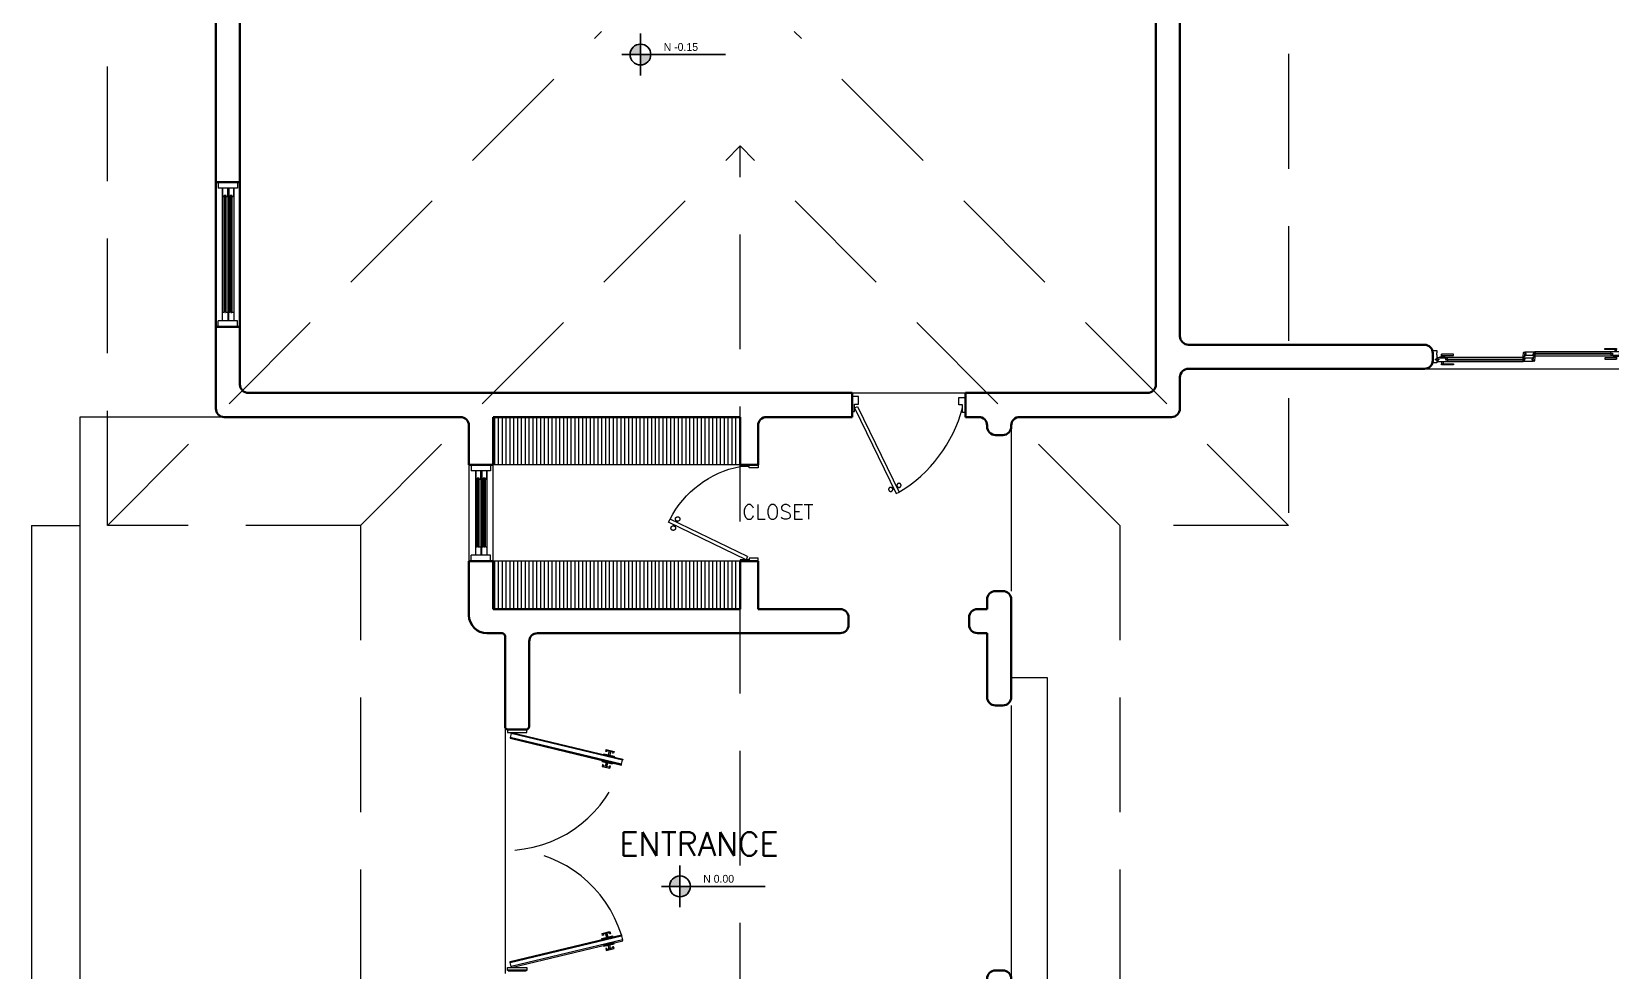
# Model space of a CAD drawing. Header units: metres. Extents: x -44 to 358, y -246 to 48.
# Drawn here: x 16.76 to 29.86, y -76.04 to -68.25 of the extents above; entities that cross this region are included whole.
import ezdxf

# ---------------------------------------------------------------- set-up
doc = ezdxf.new("R2010")
doc.units = ezdxf.units.M
doc.header["$LTSCALE"] = 0.3
doc.linetypes.add('HIDDEN2', pattern=[4.7625, 3.175, -1.5875])
for name, color, linetype, lineweight in [('A-DOOR', 7, 'Continuous', 5), ('A-WALL', 7, 'Continuous', 30), ('baños', 141, 'Continuous', 0), ('closets', 33, 'Continuous', 0), ('cristales', 131, 'Continuous', 0), ('piscina', 7, 'Continuous', 0), ('piso', 251, 'Continuous', 18), ('SE-2', 252, 'Continuous', 9)]:
    doc.layers.add(name, color=color, linetype=linetype, lineweight=lineweight)
doc.layers.add('pisos', color=253, linetype='Continuous', lineweight=0, transparency=0.1)
doc.layers.add('Techos 1', color=7, linetype='HIDDEN2', lineweight=9, true_color=0x42391a)
doc.layers.add('TEXTOS', color=4, linetype='Continuous')
doc.styles.add('ESC100-2mm', font='arial.ttf', dxfattribs={"height": 0.15})

# ---------------------------------------------------------------- blocks, each defined once
blk = doc.blocks.new('P90')
at = {"layer": 'A-DOOR'}
for p, q in [((-0.048, -0.858), (0.636, -0.526)), ((-0.037, -0.88), (0.647, -0.549)), ((0.584, -0.552), (0.58, -0.543)), ((0.599, -0.544), (0.595, -0.535)), ((0.595, -0.574), (0.6, -0.583)), ((0.61, -0.567), (0.614, -0.576)), ((0.647, -0.549), (0.636, -0.526)), ((-0.037, -0.88), (-0.048, -0.858))]:
    blk.add_line(p, q, dxfattribs=at)
for points in [[(-0.06, -0.02), (-0.06, -0.05), (-0.12, -0.05), (-0.12, 0), (0, 0), (0, -0.02)], [(-0.067, -0.88), (-0.067, -0.85), (-0.127, -0.85), (-0.127, -0.9), (-0.007, -0.9), (-0.007, -0.88)]]:
    blk.add_lwpolyline(points, close=True, dxfattribs=at)
blk.add_arc((-0.326, -1.105), 1.123, 31.0139, 75.0797, dxfattribs=at)
for points in [[(0.581, -0.51), (0.586, -0.51), (0.593, -0.514), (0.598, -0.522), (0.598, -0.531), (0.593, -0.538), (0.586, -0.543), (0.577, -0.543), (0.569, -0.538), (0.565, -0.531), (0.565, -0.522), (0.569, -0.514), (0.577, -0.51), (0.581, -0.51)], [(0.613, -0.576), (0.618, -0.576), (0.625, -0.58), (0.63, -0.588), (0.63, -0.597), (0.625, -0.604), (0.618, -0.609), (0.609, -0.609), (0.601, -0.604), (0.597, -0.597), (0.597, -0.588), (0.601, -0.58), (0.609, -0.576), (0.613, -0.576)]]:
    blk.add_open_spline(points, degree=2, dxfattribs=at)
blk = doc.blocks.new('A$C95be60c7')
at = {"layer": 'A-DOOR'}
for p, q in [((0.475, 0.743), (0.45, 0.73)), ((0.762, 0.088), (0.45, 0.73)), ((0.47, 0.688), (0.46, 0.683)), ((0.479, 0.671), (0.468, 0.666)), ((0.788, 0.1), (0.475, 0.743)), ((0.496, 0.7), (0.506, 0.705)), ((0.504, 0.683), (0.514, 0.688)), ((0.762, 0.088), (0.788, 0.1))]:
    blk.add_line(p, q, dxfattribs=at)
for points in [[(0, 0), (0.025, 0), (0.025, 0.075), (0.013, 0.075), (0.013, 0.15), (0, 0.15), (0, 0)], [(0.8, 0), (0.775, 0), (0.775, 0.075), (0.788, 0.075), (0.788, 0.15), (0.8, 0.15), (0.8, 0)]]:
    blk.add_lwpolyline(points, dxfattribs=at)
blk.add_arc((0.831, -0.012), 0.834, 117.1874, 168.8099, dxfattribs=at)
for points in [[(0.431, 0.667), (0.431, 0.672), (0.436, 0.681), (0.444, 0.686), (0.455, 0.686), (0.463, 0.681), (0.468, 0.672), (0.468, 0.662), (0.463, 0.654), (0.455, 0.649), (0.444, 0.649), (0.436, 0.654), (0.431, 0.662), (0.431, 0.667)], [(0.506, 0.704), (0.506, 0.709), (0.511, 0.718), (0.52, 0.723), (0.53, 0.723), (0.539, 0.718), (0.544, 0.709), (0.544, 0.699), (0.539, 0.69), (0.53, 0.685), (0.52, 0.685), (0.511, 0.69), (0.506, 0.699), (0.506, 0.704)]]:
    blk.add_open_spline(points, degree=2, dxfattribs=at)
blk = doc.blocks.new('Fenton Bead')
at = {"color": 7}
blk.add_lwpolyline([(2, 12, -0.341999), (0, 11), (0, 11), (0, 1), (1, 0), (18, 0), (18, 0), (15, 13, 0.339454), (13, 14), (4, 14, 0.341999)], format="xyb", close=True, dxfattribs=at)
blk = doc.blocks.new('A$Cc8a12148')
at = {"layer": 'SE-2', "lineweight": 0}
for p, q in [((0.005, 0.078), (0.005, 0.097)), ((0.005, 0.097), (0.03, 0.097)), ((0.02, 0.082), (0.005, 0.082))]:
    blk.add_line(p, q, dxfattribs=at)
for points in [[(0, 0.115), (0, 0.065), (0.005, 0.065), (0.005, 0.115)], [(0.03, 0.097), (0.02, 0.097), (0.02, 0), (0.03, 0)]]:
    blk.add_lwpolyline(points, close=True, dxfattribs=at)
blk = doc.blocks.new('A$C0cd9ca8e')
at = {"layer": 'A-DOOR', "color": 7}
for p, q in [((0, 0.117), (0.002, 0.119)), ((0, 0.107), (0, 0.117)), ((0.004, 0.107), (0, 0.107)), ((0, 0.048), (0, 0.088)), ((0, 0.088), (0.004, 0.088)), ((0.01, 0.048), (0, 0.048)), ((0, 0.019), (0, 0.042)), ((0, 0.042), (0.01, 0.042)), ((0.033, 0.019), (0, 0.019)), ((0.002, 0.119), (0.033, 0.119)), ((0.004, 0.088), (0.004, 0.107)), ((0.01, 0.042), (0.01, 0.048)), ((0.034, 0.048), (0.024, 0.048)), ((0.024, 0.048), (0.024, 0.042)), ((0.024, 0.042), (0.034, 0.042)), ((0.034, 0.102), (0.03, 0.102)), ((0.03, 0.102), (0.03, 0.083)), ((0.03, 0.083), (0.034, 0.083)), ((0.033, 0.119), (0.034, 0.117)), ((0.034, 0.02), (0.033, 0.019)), ((0.034, 0.117), (0.034, 0.102)), ((0.034, 0.083), (0.034, 0.048)), ((0.034, 0.042), (0.034, 0.02)), ((0.042, 0.06), (0.04, 0.058)), ((0.04, 0.058), (0.04, 0.052)), ((0.04, 0.052), (0.046, 0.052)), ((0.046, 0.05), (0.04, 0.05)), ((0.04, 0.05), (0.04, 0.048)), ((0.04, 0.048), (0.05, 0.048)), ((0.05, 0.042), (0.04, 0.042)), ((0.04, 0.042), (0.04, 0.039)), ((0.04, 0.039), (0.046, 0.039)), ((0.046, 0.037), (0.04, 0.037)), ((0.04, 0.037), (0.04, 0.031)), ((0.04, 0.031), (0.042, 0.03)), ((0.107, 0.06), (0.042, 0.06)), ((0.042, 0.03), (0.122, 0.03)), ((0.046, 0.052), (0.046, 0.05)), ((0.046, 0.039), (0.046, 0.037)), ((0.05, 0.048), (0.05, 0.042)), ((0.108, 0.058), (0.107, 0.06)), ((0.108, 0.041), (0.108, 0.058)), ((0.108, 0.044), (0.113, 0.044)), ((0.108, 0.044), (0.113, 0.044)), ((0.126, 0.041), (0.108, 0.041)), ((0.113, 0.042), (0.119, 0.046)), ((0.113, 0.046), (0.119, 0.042)), ((0.752, 0.061), (0.121, 0.061)), ((0.122, 0.03), (0.124, 0.031)), ((0.122, 0.03), (0.751, 0.03)), ((0.124, 0.031), (0.126, 0.039)), ((0.126, 0.04), (0.126, 0.041)), ((0.126, 0.039), (0.126, 0.04)), ((0.747, 0.04), (0.748, 0.041)), ((0.747, 0.039), (0.747, 0.04)), ((0.749, 0.031), (0.747, 0.039)), ((0.748, 0.041), (0.765, 0.041)), ((0.751, 0.03), (0.749, 0.031)), ((0.75, 0.07), (0.754, 0.103)), ((0.765, 0.07), (0.75, 0.07)), ((0.832, 0.03), (0.751, 0.03)), ((0.76, 0.042), (0.754, 0.046)), ((0.76, 0.046), (0.754, 0.042)), ((0.757, 0.106), (0.765, 0.106)), ((0.765, 0.044), (0.76, 0.044)), ((0.765, 0.044), (0.76, 0.044)), ((0.765, 0.106), (0.767, 0.108)), ((0.765, 0.101), (0.765, 0.106)), ((0.771, 0.101), (0.765, 0.101)), ((0.765, 0.096), (0.765, 0.098)), ((0.765, 0.098), (0.771, 0.098)), ((0.775, 0.096), (0.765, 0.096)), ((0.765, 0.088), (0.765, 0.09)), ((0.765, 0.09), (0.775, 0.09)), ((0.771, 0.088), (0.765, 0.088)), ((0.765, 0.079), (0.765, 0.085)), ((0.765, 0.085), (0.771, 0.085)), ((0.767, 0.078), (0.765, 0.079)), ((0.765, 0.079), (0.765, 0.07)), ((0.765, 0.058), (0.767, 0.06)), ((0.765, 0.041), (0.765, 0.058)), ((0.767, 0.108), (0.847, 0.108)), ((0.832, 0.078), (0.767, 0.078)), ((0.767, 0.06), (0.832, 0.06)), ((0.771, 0.098), (0.771, 0.101)), ((0.771, 0.085), (0.771, 0.088)), ((0.775, 0.09), (0.775, 0.096)), ((0.833, 0.048), (0.823, 0.048)), ((0.823, 0.048), (0.823, 0.042)), ((0.823, 0.042), (0.833, 0.042)), ((0.833, 0.052), (0.827, 0.052)), ((0.827, 0.052), (0.827, 0.05)), ((0.827, 0.05), (0.833, 0.05)), ((0.833, 0.039), (0.827, 0.039)), ((0.827, 0.039), (0.827, 0.037)), ((0.827, 0.037), (0.833, 0.037)), ((0.833, 0.079), (0.832, 0.078)), ((0.832, 0.06), (0.833, 0.058)), ((0.833, 0.031), (0.832, 0.03)), ((0.851, 0.097), (0.833, 0.097)), ((0.833, 0.097), (0.833, 0.079)), ((0.833, 0.094), (0.838, 0.094)), ((0.833, 0.094), (0.838, 0.094)), ((0.833, 0.058), (0.833, 0.067)), ((0.833, 0.067), (0.848, 0.067)), ((0.833, 0.058), (0.833, 0.052)), ((0.833, 0.05), (0.833, 0.048)), ((0.833, 0.042), (0.833, 0.039)), ((0.833, 0.037), (0.833, 0.031)), ((0.841, 0.031), (0.833, 0.031)), ((0.838, 0.096), (0.844, 0.092)), ((0.838, 0.092), (0.844, 0.096)), ((0.848, 0.067), (0.844, 0.034)), ((0.846, 0.077), (1.479, 0.077)), ((0.847, 0.108), (0.849, 0.106)), ((1.478, 0.108), (0.847, 0.108)), ((0.849, 0.106), (0.851, 0.098)), ((0.851, 0.098), (0.851, 0.097)), ((0.851, 0.097), (0.851, 0.097)), ((1.476, 0.106), (1.474, 0.098)), ((1.474, 0.098), (1.474, 0.097)), ((1.474, 0.097), (1.475, 0.097)), ((1.475, 0.097), (1.492, 0.097)), ((1.478, 0.108), (1.476, 0.106)), ((1.559, 0.108), (1.478, 0.108)), ((1.487, 0.096), (1.481, 0.092)), ((1.487, 0.092), (1.481, 0.096)), ((1.492, 0.094), (1.487, 0.094)), ((1.492, 0.094), (1.487, 0.094)), ((1.492, 0.097), (1.492, 0.079)), ((1.492, 0.079), (1.494, 0.078)), ((1.494, 0.078), (1.559, 0.078)), ((1.55, 0.09), (1.55, 0.096)), ((1.55, 0.096), (1.56, 0.096)), ((1.56, 0.09), (1.55, 0.09)), ((1.566, 0.067), (1.551, 0.067)), ((1.551, 0.067), (1.555, 0.034)), ((1.554, 0.098), (1.554, 0.101)), ((1.554, 0.101), (1.56, 0.101)), ((1.56, 0.098), (1.554, 0.098)), ((1.554, 0.085), (1.554, 0.088)), ((1.554, 0.088), (1.56, 0.088)), ((1.56, 0.085), (1.554, 0.085)), ((1.558, 0.031), (1.566, 0.031)), ((1.56, 0.106), (1.559, 0.108)), ((1.559, 0.078), (1.56, 0.079)), ((1.56, 0.101), (1.56, 0.106)), ((1.56, 0.096), (1.56, 0.098)), ((1.56, 0.088), (1.56, 0.09)), ((1.56, 0.079), (1.56, 0.085)), ((1.568, 0.119), (1.566, 0.117)), ((1.566, 0.117), (1.566, 0.102)), ((1.566, 0.102), (1.57, 0.102)), ((1.57, 0.083), (1.566, 0.083)), ((1.566, 0.083), (1.566, 0.048)), ((1.566, 0.048), (1.566, 0.067)), ((1.566, 0.048), (1.576, 0.048)), ((1.569, 0.048), (1.566, 0.048)), ((1.576, 0.042), (1.566, 0.042)), ((1.566, 0.042), (1.566, 0.02)), ((1.566, 0.02), (1.566, 0.042)), ((1.566, 0.042), (1.569, 0.042)), ((1.566, 0.02), (1.568, 0.019)), ((1.599, 0.119), (1.568, 0.119)), ((1.568, 0.019), (1.6, 0.019)), ((1.569, 0.042), (1.569, 0.048)), ((1.57, 0.102), (1.57, 0.083)), ((1.576, 0.048), (1.576, 0.042)), ((1.59, 0.042), (1.59, 0.048)), ((1.59, 0.048), (1.6, 0.048)), ((1.6, 0.042), (1.59, 0.042)), ((1.596, 0.094), (1.596, 0.113)), ((1.596, 0.113), (1.6, 0.113)), ((1.6, 0.094), (1.596, 0.094)), ((1.6, 0.117), (1.599, 0.119)), ((1.6, 0.113), (1.6, 0.117)), ((1.6, 0.048), (1.6, 0.094)), ((1.6, 0.019), (1.6, 0.042))]:
    blk.add_line(p, q, dxfattribs=at)
for points in [[(0.108, 0.044), (0.113, 0.044), (0.113, 0.044), (0.108, 0.044)], [(0.113, 0.042), (0.119, 0.042), (0.119, 0.046), (0.113, 0.046)], [(0.113, 0.046), (0.76, 0.046), (0.76, 0.042), (0.113, 0.042)], [(0.113, 0.042), (0.76, 0.042), (0.76, 0.046), (0.113, 0.046)], [(0.126, 0.046), (0.114, 0.046), (0.114, 0.047), (0.126, 0.047)], [(0.126, 0.041), (0.114, 0.041), (0.114, 0.042), (0.126, 0.042)], [(0.119, 0.042), (0.124, 0.042), (0.124, 0.046), (0.119, 0.046)], [(0.748, 0.046), (0.76, 0.046), (0.76, 0.047), (0.748, 0.047)], [(0.748, 0.041), (0.76, 0.041), (0.76, 0.042), (0.748, 0.042)], [(0.754, 0.042), (0.749, 0.042), (0.749, 0.046), (0.754, 0.046)], [(0.76, 0.042), (0.754, 0.042), (0.754, 0.046), (0.76, 0.046)], [(0.765, 0.044), (0.76, 0.044), (0.76, 0.044), (0.765, 0.044)], [(0.833, 0.094), (0.838, 0.094), (0.838, 0.094), (0.833, 0.094)], [(1.487, 0.092), (0.838, 0.092), (0.838, 0.096), (1.487, 0.096)], [(1.487, 0.096), (0.838, 0.096), (0.838, 0.092), (1.487, 0.092)], [(0.838, 0.096), (0.844, 0.096), (0.844, 0.092), (0.838, 0.092)], [(0.851, 0.097), (0.839, 0.097), (0.839, 0.096), (0.851, 0.096)], [(0.851, 0.092), (0.839, 0.092), (0.839, 0.091), (0.851, 0.091)], [(0.844, 0.096), (0.849, 0.096), (0.849, 0.092), (0.844, 0.092)], [(1.475, 0.097), (1.487, 0.097), (1.487, 0.096), (1.475, 0.096)], [(1.475, 0.092), (1.487, 0.092), (1.487, 0.091), (1.475, 0.091)], [(1.481, 0.096), (1.476, 0.096), (1.476, 0.092), (1.481, 0.092)], [(1.487, 0.096), (1.481, 0.096), (1.481, 0.092), (1.487, 0.092)], [(1.492, 0.094), (1.487, 0.094), (1.487, 0.094), (1.492, 0.094)]]:
    blk.add_lwpolyline(points, close=True, dxfattribs=at)
for centre, start, end in [((0.757, 0.103), 89.9985, 175.7109), ((0.841, 0.034), 269.9985, 355.7109), ((1.558, 0.034), 184.2891, 270.0015)]:
    blk.add_arc(centre, 0.003, start, end, dxfattribs=at)
at = {"layer": 'cristales', "const_width": 0.004}
for points in [[(0.124, 0.044), (0.749, 0.044)], [(1.476, 0.094), (0.849, 0.094)]]:
    blk.add_lwpolyline(points, dxfattribs=at)
at = {"layer": 'A-DOOR', "color": 7, "xscale": -1}
for p, rotation in [((1.429, 0.108), 270), ((0.171, 0.03), 89.99999999999993)]:
    blk.add_blockref('A$Cc8a12148', p, dxfattribs=dict(at, rotation=rotation))
at = {"layer": 'A-DOOR', "color": 7}
for p, rotation in [((0.171, 0.06), 90), ((1.429, 0.078), 270)]:
    blk.add_blockref('A$Cc8a12148', p, dxfattribs=dict(at, rotation=rotation))
at = {"layer": 'A-DOOR', "color": 7, "xscale": 0.001000000023175567, "yscale": 0.001000000023175567, "zscale": 0.001000000023175567}
blk.add_blockref('Fenton Bead', (0.108, 0.047), dxfattribs=at)
at = {"layer": 'A-DOOR', "color": 7, "yscale": 0.001000000023175567, "zscale": 0.001000000023175567}
for p, xscale, rotation in [((0.765, 0.047), -0.001000000023175567, 359.9999999999999), ((0.833, 0.091), -0.001000000023175567, 180), ((1.492, 0.091), 0.001000000023175567, 180)]:
    blk.add_blockref('Fenton Bead', p, dxfattribs=dict(at, xscale=xscale, rotation=rotation))
blk = doc.blocks.new('A$C3415d36c')
at = {"layer": 'A-DOOR'}
for p, q in [((0.824, 1.696), (0.831, 1.726)), ((0.835, 1.693), (0.843, 1.723)), ((0.854, 1.82), (0.846, 1.79)), ((0.865, 1.818), (0.858, 1.787)), ((0.824, 0.304), (0.831, 0.274)), ((0.835, 0.307), (0.843, 0.277)), ((0.854, 0.18), (0.846, 0.21)), ((0.865, 0.182), (0.858, 0.213))]:
    blk.add_line(p, q, dxfattribs=at)
for points in [[(0.17, 1.975), (0.17, 2), (0.01, 2), (0.01, 1.975)], [(0.965, 1.745), (0.041, 1.967), (0.033, 1.935), (0.957, 1.713)], [(0.965, 1.745), (0.041, 1.967), (0.043, 1.975), (0.967, 1.753)], [(0.957, 1.713), (0.033, 1.935), (0.031, 1.927), (0.955, 1.704)], [(0.833, 1.817), (0.825, 1.819), (0.829, 1.835), (0.894, 1.819), (0.89, 1.803), (0.882, 1.805), (0.884, 1.813), (0.835, 1.825)], [(0.807, 1.708), (0.799, 1.71), (0.795, 1.694), (0.86, 1.678), (0.864, 1.695), (0.856, 1.696), (0.854, 1.688), (0.805, 1.7)], [(0.957, 0.287), (0.033, 0.065), (0.031, 0.073), (0.955, 0.296)], [(0.965, 0.255), (0.041, 0.033), (0.033, 0.065), (0.957, 0.287)], [(0.807, 0.292), (0.799, 0.29), (0.795, 0.306), (0.86, 0.322), (0.864, 0.305), (0.856, 0.304), (0.854, 0.312), (0.805, 0.3)], [(0.965, 0.255), (0.041, 0.033), (0.043, 0.025), (0.967, 0.247)], [(0.833, 0.183), (0.825, 0.181), (0.829, 0.165), (0.894, 0.181), (0.89, 0.197), (0.882, 0.195), (0.884, 0.187), (0.835, 0.175)], [(0.17, 0.025), (0.17, 0), (0.01, 0), (0.01, 0.025)]]:
    blk.add_lwpolyline(points, close=True, dxfattribs=at)
for points in [[(0.88, 1.714), (0.882, 1.722), (0.795, 1.743), (0.794, 1.735), (0.88, 1.714)], [(0.895, 1.778), (0.894, 1.77), (0.807, 1.791), (0.809, 1.799), (0.895, 1.778)], [(0.88, 0.286), (0.882, 0.278), (0.795, 0.257), (0.794, 0.265), (0.88, 0.286)], [(0.895, 0.222), (0.894, 0.23), (0.807, 0.209), (0.809, 0.201), (0.895, 0.222)]]:
    blk.add_lwpolyline(points, dxfattribs=at)
at = {"layer": 'A-DOOR', "linetype": 'HIDDEN2'}
for centre, start, end in [((-0.004, 2.001), 274.3169, 342.802), ((-0.004, -0.001), 17.198, 85.6831)]:
    blk.add_arc(centre, 1.004, start, end, dxfattribs=at)

msp = doc.modelspace()

# ---------------------------------------------------------------- hatches: boundary and pattern name
at = {"layer": 'closets', "true_color": 0xffffff, "transparency": 33554687}
h = msp.add_hatch(dxfattribs=at)
h.set_pattern_fill('LINE', scale=0.01, angle=90)
h.set_pattern_definition([(90, (-87.311617, 114.01657), (-0.03175, 2e-18), [])])
h.paths.add_polyline_path([(20.5915289, -71.4454286), (22.6415289, -71.4454286), (22.6415289, -71.842698), (20.5915289, -71.842698)])
h = msp.add_hatch(dxfattribs=at)
h.set_pattern_fill('LINE', scale=0.01, angle=90)
h.set_pattern_definition([(90, (-87.311617, 112.8193), (-0.03175, 2e-18), [])])
h.paths.add_polyline_path([(20.5915289, -72.642698), (22.6415289, -72.642698), (22.6415289, -73.0399674), (20.5915289, -73.0399674)])
at = {"layer": 'TEXTOS', "true_color": 0xffffff, "transparency": 33554534}
h = msp.add_hatch(color=7, dxfattribs=at)
h.dxf.hatch_style = 1
h.paths.add_polyline_path([(21.8152055, -68.3498221, 0.4142135624), (21.7286603, -68.4363673), (21.8152055, -68.4363673)])
h.paths.add_polyline_path([(21.9017507, -68.4363673), (21.8152055, -68.4363673), (21.8152055, -68.5229125, 0.4142135624)])
h = msp.add_hatch(color=7, dxfattribs=at)
h.dxf.hatch_style = 1
h.paths.add_polyline_path([(22.1431367, -75.2555181, 0.4142135624), (22.0565916, -75.3420633), (22.1431367, -75.3420633)])
h.paths.add_polyline_path([(22.2296819, -75.3420633), (22.1431367, -75.3420633), (22.1431367, -75.4286084, 0.4142135624)])

# ---------------------------------------------------------------- linework, layer by layer
at = {"layer": 'A-DOOR', "color": 7, "true_color": 0xffffff}
for p, q in [((18.3115289, -69.4961269), (18.3115289, -69.5461269)), ((18.4715289, -69.5461269), (18.3115289, -69.5461269)), ((18.3479526, -70.6461269), (18.3479526, -69.5461269)), ((18.3909407, -69.5461269), (18.3909407, -70.6461269)), ((18.3985408, -70.6461269), (18.3985408, -69.5461269)), ((18.4415289, -69.5461269), (18.4415289, -70.6461269)), ((18.4715289, -69.4961269), (18.4715289, -69.5461269)), ((18.3607479, -70.5761269), (18.3607479, -69.6074282)), ((18.3781454, -69.6074282), (18.3607479, -69.6074282)), ((18.3781454, -70.5761269), (18.3781454, -69.6074282)), ((18.4113361, -70.5761269), (18.4113361, -69.6074282)), ((18.4287336, -69.6074282), (18.4113361, -69.6074282)), ((18.4287336, -70.5761269), (18.4287336, -69.6074282)), ((18.4715289, -70.6461269), (18.3115289, -70.6461269)), ((18.3115289, -70.6961269), (18.3115289, -70.6461269)), ((18.4715289, -70.6961269), (18.4715289, -70.6461269)), ((20.3915289, -71.842698), (20.3915289, -72.642698)), ((20.4115289, -71.842698), (20.4115289, -71.892698)), ((20.5715289, -71.892698), (20.4115289, -71.892698)), ((20.4479526, -72.592698), (20.4479526, -71.892698)), ((20.4909407, -71.892698), (20.4909407, -72.592698)), ((20.4985408, -72.592698), (20.4985408, -71.892698)), ((20.5415289, -71.892698), (20.5415289, -72.592698)), ((20.5715289, -71.842698), (20.5715289, -71.892698)), ((20.5915289, -71.842698), (20.5915289, -72.642698)), ((20.4607479, -72.522698), (20.4607479, -71.9539992)), ((20.4781454, -71.9539992), (20.4607479, -71.9539992)), ((20.4781454, -72.522698), (20.4781454, -71.9539992)), ((20.5113361, -72.522698), (20.5113361, -71.9539992)), ((20.5287336, -71.9539992), (20.5113361, -71.9539992)), ((20.5287336, -72.522698), (20.5287336, -71.9539992)), ((20.5715289, -72.592698), (20.4115289, -72.592698)), ((20.4115289, -72.642698), (20.4115289, -72.592698)), ((20.5715289, -72.642698), (20.5715289, -72.592698))]:
    msp.add_line(p, q, dxfattribs=at)
for points in [[(18.3781454, -69.6161269), (18.3909407, -69.6161269), (18.3909407, -69.5461269), (18.3479526, -69.5461269), (18.3479526, -69.6161269), (18.3607479, -69.6161269)], [(18.4287336, -69.6161269), (18.4415289, -69.6161269), (18.4415289, -69.5461269), (18.3985408, -69.5461269), (18.3985408, -69.6161269), (18.4113361, -69.6161269)], [(18.3781454, -70.5761269), (18.3909407, -70.5761269), (18.3909407, -70.6461269), (18.3479526, -70.6461269), (18.3479526, -70.5761269), (18.3607479, -70.5761269)], [(18.4287336, -70.5761269), (18.4415289, -70.5761269), (18.4415289, -70.6461269), (18.3985408, -70.6461269), (18.3985408, -70.5761269), (18.4113361, -70.5761269)], [(20.4781454, -71.962698), (20.4909407, -71.962698), (20.4909407, -71.892698), (20.4479526, -71.892698), (20.4479526, -71.962698), (20.4607479, -71.962698)], [(20.5287336, -71.962698), (20.5415289, -71.962698), (20.5415289, -71.892698), (20.4985408, -71.892698), (20.4985408, -71.962698), (20.5113361, -71.962698)], [(20.4781454, -72.522698), (20.4909407, -72.522698), (20.4909407, -72.592698), (20.4479526, -72.592698), (20.4479526, -72.522698), (20.4607479, -72.522698)], [(20.5287336, -72.522698), (20.5415289, -72.522698), (20.5415289, -72.592698), (20.4985408, -72.592698), (20.4985408, -72.522698), (20.5113361, -72.522698)]]:
    msp.add_lwpolyline(points, dxfattribs=at)
at = {"layer": 'A-WALL', "color": 7, "true_color": 0xffffff}
for p, q in [((26.091985, -65.3154286), (26.091985, -71.1754286)), ((26.291985, -65.3154286), (26.291985, -70.7754286)), ((18.291985, -71.3754286), (18.291985, -65.7961269)), ((18.491985, -71.1754286), (18.491985, -65.7961269)), ((18.491985, -69.4961269), (18.291985, -69.4961269)), ((18.491985, -70.6961269), (18.291985, -70.6961269)), ((28.3199042, -70.8454286), (26.361985, -70.8454286)), ((23.571985, -71.2454286), (18.561985, -71.2454286)), ((23.571985, -71.4454286), (23.571985, -71.2454286)), ((26.021985, -71.2454286), (24.511985, -71.2454286)), ((24.511985, -71.4454286), (24.511985, -71.2454286)), ((20.321985, -71.4454286), (18.361985, -71.4454286)), ((20.391985, -71.5154286), (20.391985, -71.842698)), ((20.591985, -71.4454286), (20.591985, -71.842698)), ((22.641985, -71.842698), (22.641985, -71.4454286)), ((20.591985, -71.842698), (20.391985, -71.842698)), ((22.791985, -71.842698), (22.641985, -71.842698)), ((20.391985, -72.642698), (20.391985, -73.0899674)), ((20.591985, -72.642698), (20.391985, -72.642698)), ((20.591985, -72.642698), (20.591985, -73.0399674)), ((22.791985, -72.642698), (22.641985, -72.642698)), ((22.641985, -72.642698), (22.641985, -73.0405805)), ((22.791985, -73.0405805), (22.791985, -72.642698)), ((24.691985, -73.0405805), (24.691985, -72.9599674)), ((24.761985, -72.8899674), (24.821985, -72.8899674)), ((24.891985, -73.0399674), (24.891985, -72.9599674)), ((20.591985, -73.0399674), (22.641985, -73.0399674)), ((22.791985, -73.0399674), (23.471985, -73.0399674)), ((24.611985, -73.0399674), (24.691985, -73.0399674)), ((24.891985, -73.0399674), (24.891985, -73.7699674)), ((23.541985, -73.1099674), (23.541985, -73.1699674)), ((24.541985, -73.1099674), (24.541985, -73.1699674)), ((20.541985, -73.2399674), (20.6669933, -73.2399674)), ((20.691985, -73.2643213), (20.691985, -74.0149674)), ((20.891985, -73.3099674), (20.891985, -74.0149674)), ((20.961985, -73.2399674), (23.471985, -73.2399674)), ((24.611985, -73.2399674), (24.691985, -73.2399674)), ((24.691985, -73.2399674), (24.691985, -73.7699674)), ((24.761985, -73.8399674), (24.821985, -73.8399674)), ((20.716985, -74.0399674), (20.866985, -74.0399674)), ((20.716985, -76.0399674), (20.866985, -76.0399674))]:
    msp.add_line(p, q, dxfattribs=at)
at = {"layer": 'A-WALL', "color": 7, "true_color": 0xffffff, "transparency": 33554684}
for p, q in [((20.5671967, -73.2399674), (20.5421967, -73.2399674)), ((20.866985, -74.0399674), (20.716985, -74.0399674)), ((20.716985, -76.0399674), (20.866985, -76.0399674)), ((24.821985, -76.0399674), (24.761985, -76.0399674))]:
    msp.add_line(p, q, dxfattribs=at)
at = {"layer": 'A-WALL', "color": 7, "true_color": 0xffffff}
for points in [[(28.3899042, -70.9154286), (28.3899042, -70.9754286, -0.4142135624), (28.3199042, -71.0454286), (26.361985, -71.0454286, 0.4142135624), (26.291985, -71.1154286), (26.291985, -71.3754286, -0.4142135624), (26.221985, -71.4454286), (24.961985, -71.4454286, 0.4142135624), (24.891985, -71.5154286), (24.891985, -71.5254286, -0.4142135624), (24.821985, -71.5954286), (24.761985, -71.5954286, -0.4142135624), (24.691985, -71.5254286), (24.691985, -71.5154286, 0.4142135624), (24.621985, -71.4454286), (24.511985, -71.4454286)], [(23.571985, -71.4454286), (22.861985, -71.4454286, 0.4142135624), (22.791985, -71.5154286), (22.791985, -71.842698)]]:
    msp.add_lwpolyline(points, format="xyb", dxfattribs=at)
msp.add_lwpolyline([(22.641985, -71.4454286), (20.591985, -71.4454286)], dxfattribs=at)
for centre, radius, start, end in [((26.361985, -70.7754286), 0.07, 180, 270.00000007), ((18.561985, -71.1754286), 0.07, 180, 270), ((26.021985, -71.1754286), 0.07, 270, 0), ((18.361985, -71.3754286), 0.07, 180, 270), ((20.321985, -71.5154286), 0.07, 0, 90), ((24.761985, -72.9599674), 0.07, 90, 180), ((24.821985, -72.9599674), 0.07, 0, 90), ((20.541985, -73.0899674), 0.15, 180, 270), ((23.471985, -73.1099674), 0.07, 0, 90), ((24.611985, -73.1099674), 0.07, 90, 180), ((23.471985, -73.1699674), 0.07, 270, 0), ((24.611985, -73.1699674), 0.07, 180, 270), ((20.961985, -73.3099674), 0.07, 90, 180), ((24.761985, -73.7699674), 0.07, 180, 270), ((24.821985, -73.7699674), 0.07, 270, 0), ((24.761985, -76.1099674), 0.07, 90, 180), ((24.821985, -76.1099674), 0.07, 360, 90)]:
    msp.add_arc(centre, radius, start, end, dxfattribs=at)
at = {"layer": 'A-WALL', "color": 7, "true_color": 0xffffff, "transparency": 33554684}
for centre, radius, start, end in [((28.3199042, -70.9154286), 0.07, 0, 90.00000007), ((20.6669933, -73.2649674), 0.025, 0, 90), ((20.716985, -74.0149674), 0.025, 180, 270), ((20.866985, -74.0149674), 0.025, 270, 0)]:
    msp.add_arc(centre, radius, start, end, dxfattribs=at)
at = {"layer": 'closets', "color": 7, "true_color": 0xffffff, "transparency": 33554687}
for p, q in [((22.6415289, -71.842698), (20.5915289, -71.842698)), ((22.6415289, -72.642698), (20.5915289, -72.642698))]:
    msp.add_line(p, q, dxfattribs=at)
at = {"layer": 'piscina', "color": 7, "true_color": 0xffffff, "const_width": 0.01}
for points in [[(18.3694467, -69.6074282), (18.3694467, -70.5848257)], [(18.4200348, -69.6074282), (18.4200348, -70.5848257)], [(20.4694467, -71.9539992), (20.4694467, -72.5313968)], [(20.5200348, -71.9539992), (20.5200348, -72.5313968)]]:
    msp.add_lwpolyline(points, dxfattribs=at)
at = {"layer": 'piso', "color": 7, "true_color": 0xffffff}
for p, q in [((23.5715289, -71.2454286), (24.5115289, -71.2454286)), ((18.361985, -71.4454286), (17.1630374, -71.4454286)), ((17.1630374, -71.4454286), (17.1630374, -78.6301334)), ((24.891985, -71.5254286), (24.891985, -72.8899674)), ((16.7630374, -72.3454286), (16.7630374, -77.7345062)), ((16.7630374, -72.3454286), (17.1630374, -72.3454286)), ((25.191985, -73.6093862), (24.891985, -73.6093862)), ((25.191985, -76.3107194), (25.191985, -73.6093862)), ((24.891985, -73.8399674), (24.891985, -76.1099674)), ((20.691985, -74.0149674), (20.691985, -76.0649674))]:
    msp.add_line(p, q, dxfattribs=at)
at = {"layer": 'pisos', "color": 7, "true_color": 0xffffff}
msp.add_line((28.3199042, -71.0454286), (30.0599042, -71.0454286), dxfattribs=at)
at = {"layer": 'Techos 1', "color": 7, "true_color": 0xffffff}
for p, q in [((17.391985, -72.3454286), (17.391985, -64.1454286)), ((27.191985, -64.1454286), (27.191985, -72.3454286)), ((17.391985, -72.3454286), (21.491985, -68.2454286)), ((27.191985, -72.3454286), (23.091985, -68.2454286)), ((19.491985, -72.3454286), (22.641985, -69.1954286)), ((22.641985, -80.8845062), (22.641985, -69.1954286)), ((25.791985, -72.3454286), (22.641985, -69.1954286)), ((19.491985, -72.3454286), (17.391985, -72.3454286)), ((19.491985, -72.3454286), (19.491985, -77.7345062)), ((27.191985, -72.3454286), (25.791985, -72.3454286)), ((25.791985, -72.3454286), (25.791985, -77.7345062))]:
    msp.add_line(p, q, dxfattribs=at)
at = {"layer": 'TEXTOS', "color": 7, "true_color": 0xffffff}
for p, q in [((21.8152055, -68.2623893), (21.8152055, -68.6103453)), ((21.6613901, -68.4363673), (22.5222641, -68.4363673)), ((22.1431367, -75.1680853), (22.1431367, -75.5160412)), ((21.9893213, -75.3420633), (22.8501953, -75.3420633))]:
    msp.add_line(p, q, dxfattribs=at)
for centre in [(21.8152055, -68.4363673), (22.1431367, -75.3420633)]:
    msp.add_circle(centre, 0.0865452, dxfattribs=at)

# ---------------------------------------------------------------- block references
at = {"layer": 'A-DOOR', "color": 7, "true_color": 0xffffff, "transparency": 33554508, "xscale": 1.040896675399523, "yscale": 1.040896675399523, "zscale": 1.040896675399523, "rotation": 270}
msp.add_blockref('P90', (24.5083359, -71.4078824), dxfattribs=at)
at = {"layer": 'A-DOOR', "color": 7, "true_color": 0xffffff, "xscale": -1, "rotation": 90}
msp.add_blockref('A$C95be60c7', (22.7915297, -71.8426954), dxfattribs=at)
at = {"layer": 'A-DOOR', "color": 7, "true_color": 0xffffff}
msp.add_blockref('A$C3415d36c', (20.701985, -76.0399674), dxfattribs=at)
at = {"layer": 'baños', "color": 7, "true_color": 0xffffff}
msp.add_blockref('A$C0cd9ca8e', (28.3894481, -71.0134182), dxfattribs=at)

# ---------------------------------------------------------------- texts
at = {"layer": 'TEXTOS', "color": 7, "true_color": 0xffffff, "char_height": 0.065, "attachment_point": 1, "style": 'ESC100-2mm'}
for s, insert in [('{\\Ftxt|c0;N -0.15}', (22.0081733, -68.3409801)), ('{\\Ftxt|c0;N 0.00}', (22.3361045, -75.246676))]:
    msp.add_mtext_dynamic_manual_height_columns(s, width=2.216942069, gutter_width=0.5, heights=[0], dxfattribs=dict(at, insert=insert))
at = {"layer": 'TEXTOS', "color": 7, "true_color": 0xffffff, "width": 3.404876512}
for s, insert, char_height, attachment_point in [('{\\Fromans|c0;\\H0.8x;CLOSET\\H1.25x; }', (23.2520517, -72.2930004), 0.15, 9), ('{\\Fromans|c0; ENTRANCE}', (21.5067431, -75.0878351), 0.195, 7)]:
    msp.add_mtext(s, dxfattribs=dict(at, insert=insert, char_height=char_height, attachment_point=attachment_point))

doc.saveas('drawing.dxf')
